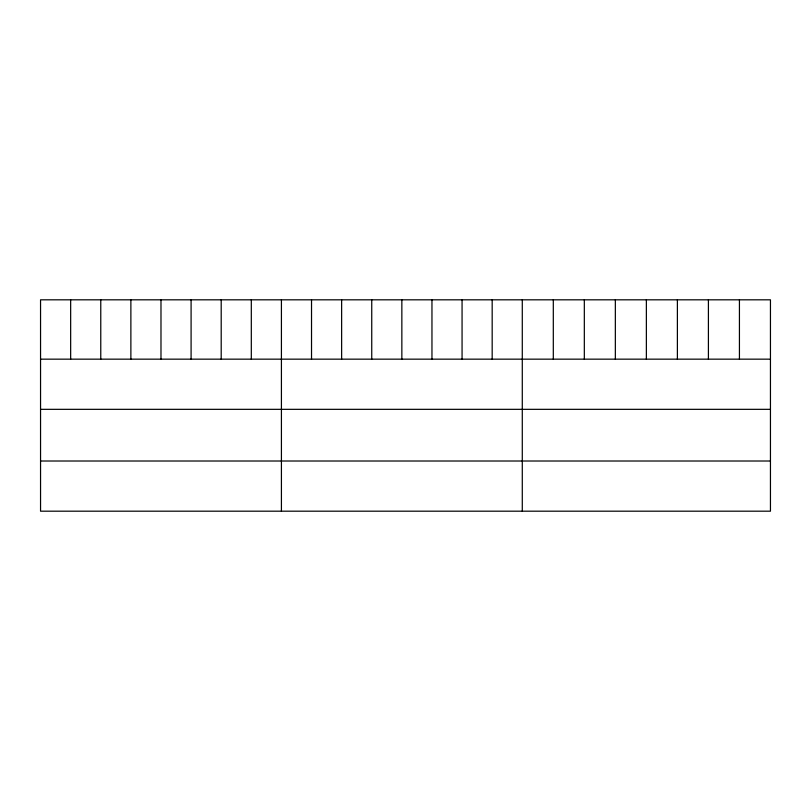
<?xml version="1.0" encoding="UTF-8"?>
<svg xmlns="http://www.w3.org/2000/svg" width="811" height="811" viewBox="0 0 811 811"><rect width="100%" height="100%" fill="white"/><g stroke="black" fill="none" stroke-linecap="round" stroke-linejoin="round"><path stroke-width="1.22" d="M770.45 359.161L770.45 511.183L40.55 511.183L40.55 299.817L770.45 299.817L770.45 359.161L40.55 359.161M40.55 409.332L770.45 409.332M40.55 461.013L770.45 461.013M739.429 299.817L739.429 359.161M708.408 299.817L708.408 359.161M677.388 299.817L677.388 359.161M646.367 299.817L646.367 359.161M615.346 299.817L615.346 359.161M584.325 299.817L584.325 359.161M553.305 299.817L553.305 359.161M522.284 299.817L522.284 511.183M492.176 299.817L492.176 359.161M462.067 299.817L462.067 359.161M431.959 299.817L431.959 359.161M401.85 299.817L401.85 359.161M371.742 299.817L371.742 359.161M341.634 299.817L341.634 359.161M311.525 299.817L311.525 359.161M281.417 299.817L281.417 511.183M251.309 299.817L251.309 359.161M221.2 299.817L221.2 359.161M191.092 299.817L191.092 359.161M160.983 299.817L160.983 359.161M130.875 299.817L130.875 359.161M100.767 299.817L100.767 359.161M70.658 299.817L70.658 359.161"/></g></svg>
